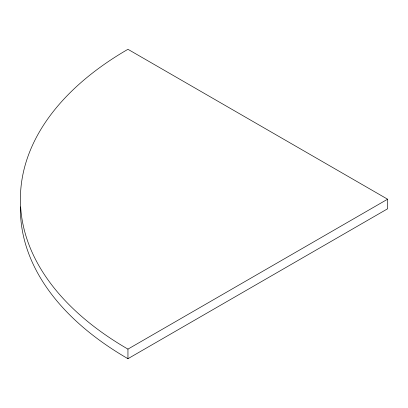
<?xml version="1.0" encoding="UTF-8"?>
<svg xmlns="http://www.w3.org/2000/svg" width="408" height="408" viewBox="0 0 408 408"><rect width="100%" height="100%" fill="white"/><g stroke="black" fill="none" stroke-linecap="round" stroke-linejoin="round"><path stroke-width="0.61" d="M127.949 358.698L127.949 349.115L387.6 199.211L387.6 208.789L127.949 358.698A367.2 212.002 0 0 1 20.415 206.902M387.6 199.211L127.949 49.302A367.2 212.002 0 0 0 127.949 349.115"/></g></svg>
